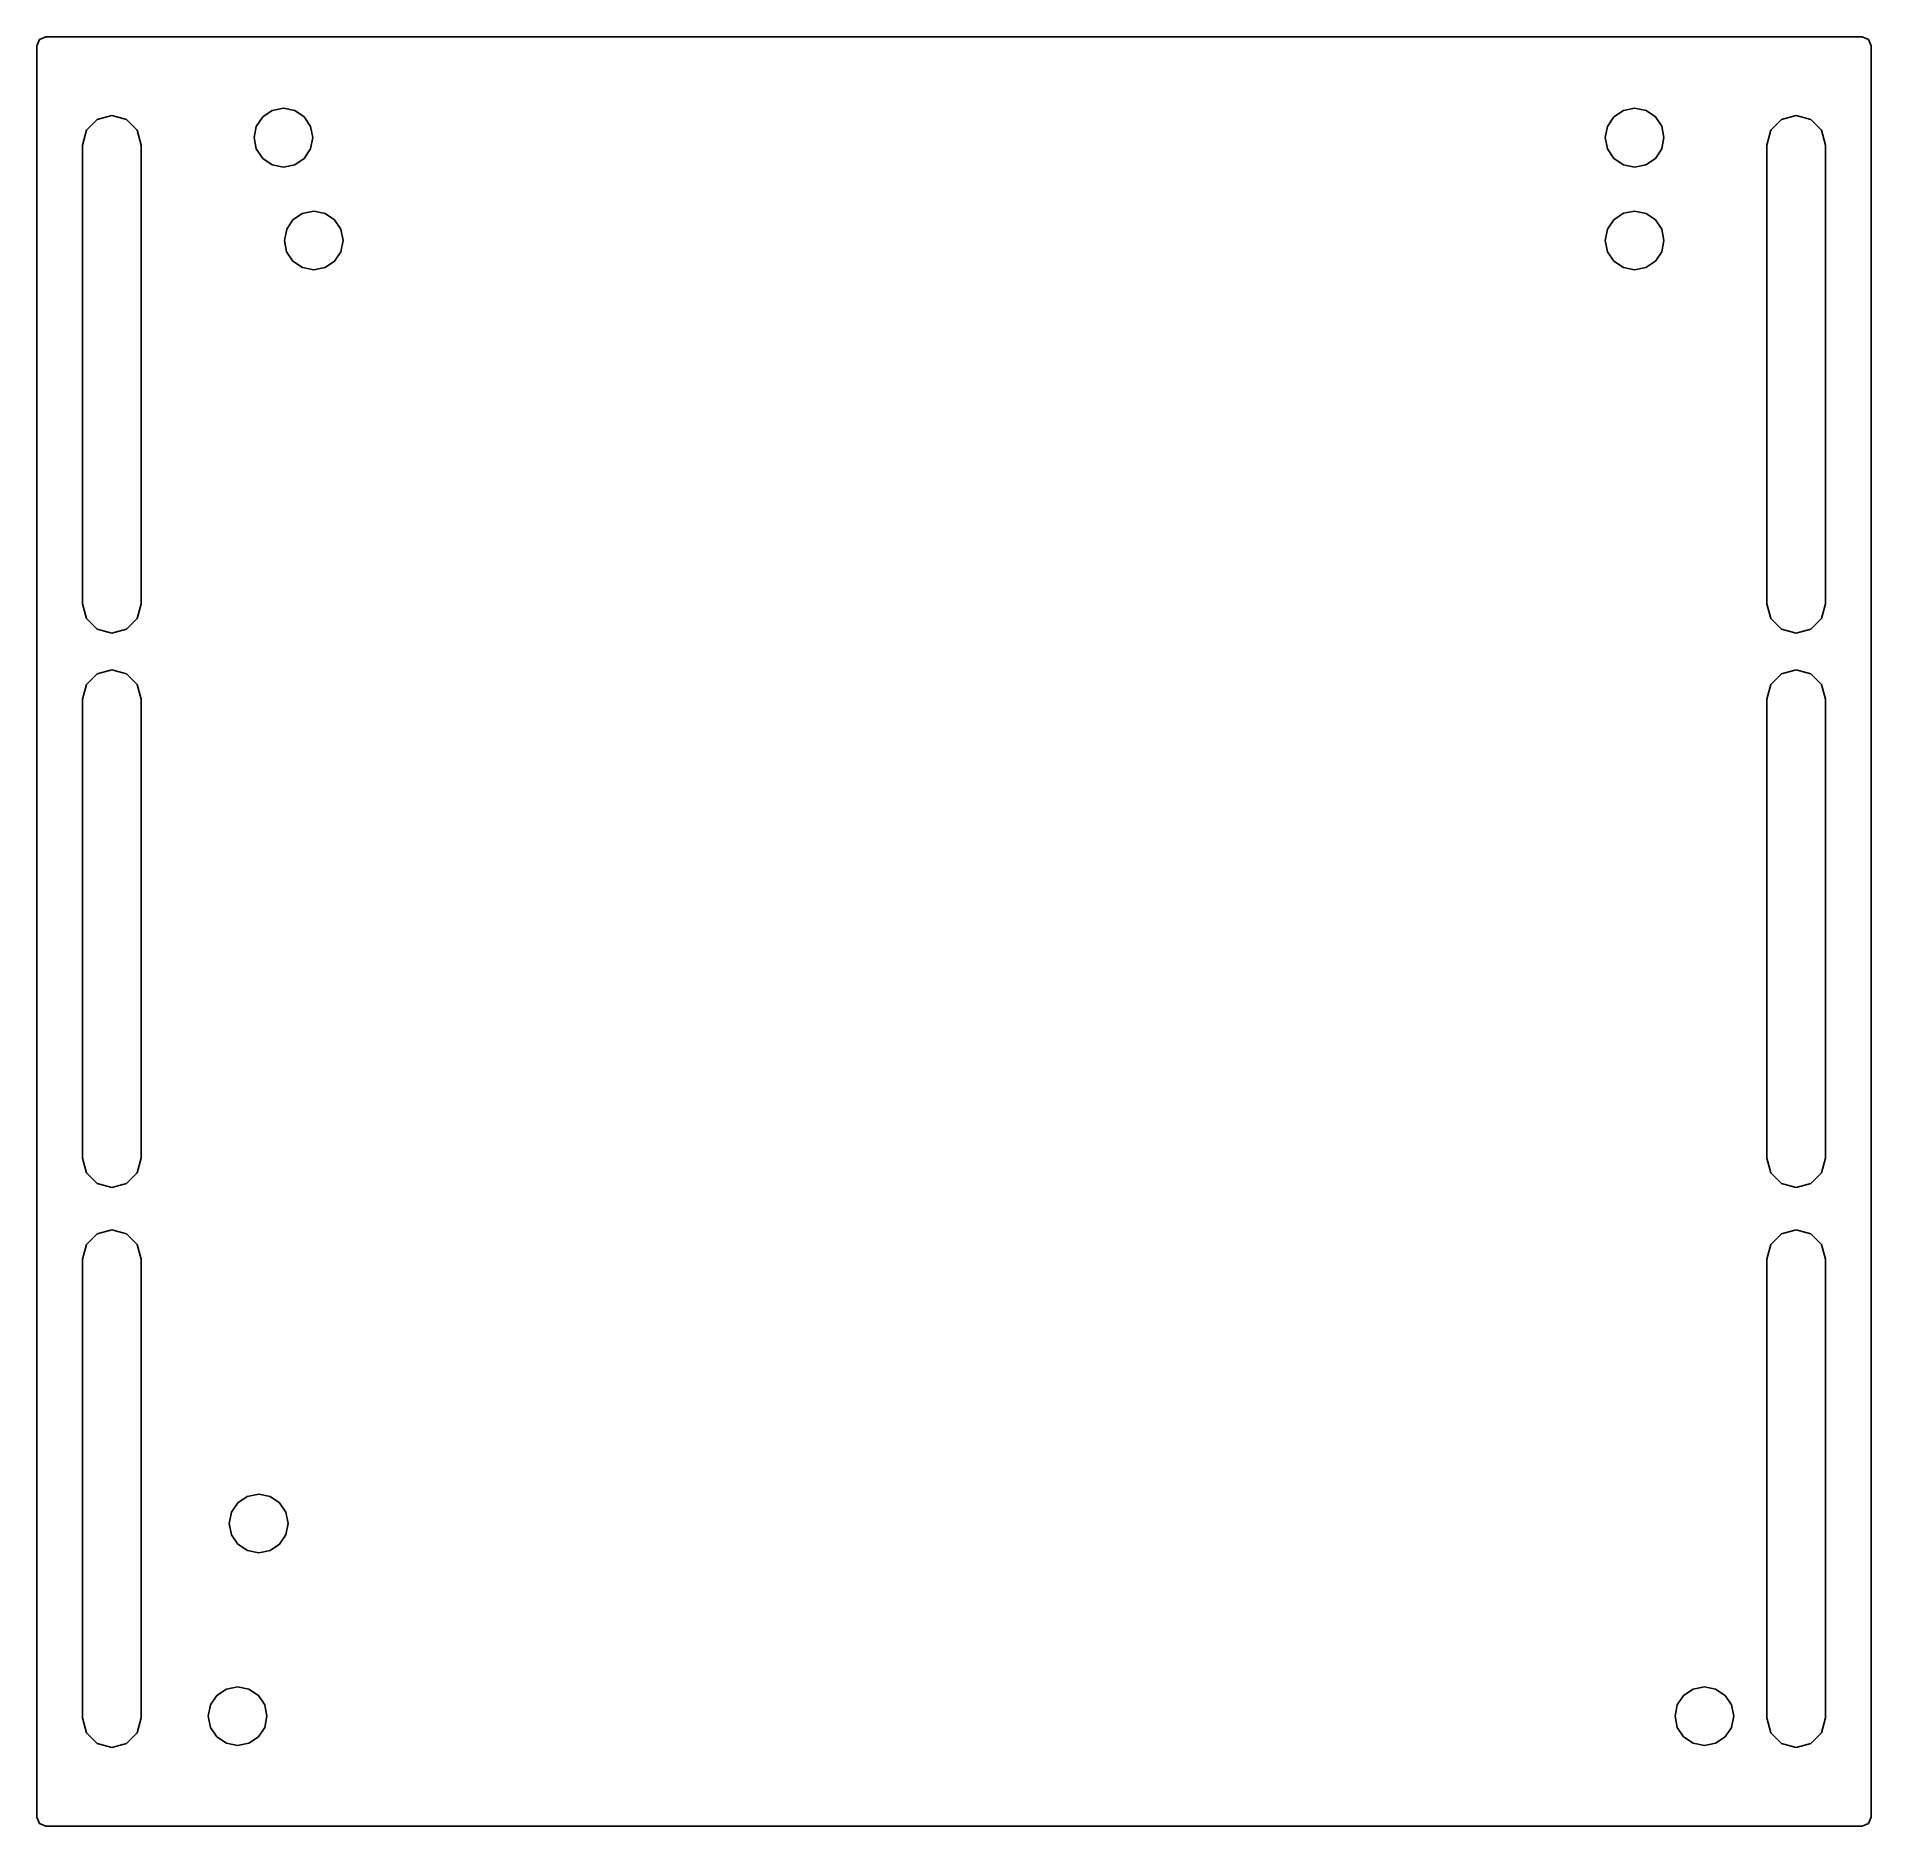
# Model space of a CAD drawing. Extents: x 76 to 176, y 106 to 203.
import ezdxf

# ---------------------------------------------------------------- set-up
doc = ezdxf.new("R2010")
doc.units = 0

msp = doc.modelspace()

# ---------------------------------------------------------------- linework, layer by layer
at = {"layer": 'Layer 1'}
for p, q in [((76.5, 203.007), (76.146447, 202.860553)), ((175.5, 203.007), (76.5, 203.007)), ((175.853553, 202.860553), (175.5, 203.007)), ((76.146447, 202.860553), (76, 202.507)), ((76, 202.507), (76, 106.007)), ((176, 202.507), (175.853553, 202.860553)), ((176, 106.007), (176, 202.507)), ((88.837707, 198.985207), (89.45, 199.107)), ((89.45, 199.107), (90.062293, 198.985207)), ((162.487707, 198.985207), (163.1, 199.107)), ((163.1, 199.107), (163.722792, 198.981264)), ((79.3, 198.492641), (78.714359, 197.907)), ((80.1, 198.707), (79.3, 198.492641)), ((80.9, 198.492641), (80.1, 198.707)), ((81.485641, 197.907), (80.9, 198.492641)), ((87.85, 197.507), (87.971793, 198.119293)), ((87.971793, 198.119293), (88.318629, 198.638371)), ((88.318629, 198.638371), (88.837707, 198.985207)), ((90.062293, 198.985207), (90.581371, 198.638371)), ((90.581371, 198.638371), (90.928207, 198.119293)), ((90.928207, 198.119293), (91.05, 197.507)), ((161.5, 197.507), (161.621793, 198.119293)), ((161.621793, 198.119293), (161.968629, 198.638371)), ((161.968629, 198.638371), (162.487707, 198.985207)), ((163.722792, 198.981264), (164.231371, 198.638371)), ((164.231371, 198.638371), (164.574264, 198.129792)), ((164.574264, 198.129792), (164.7, 197.507)), ((171.1, 198.492641), (170.514359, 197.907)), ((171.9, 198.707), (171.1, 198.492641)), ((172.7, 198.492641), (171.9, 198.707)), ((173.285641, 197.907), (172.7, 198.492641)), ((78.714359, 197.907), (78.5, 197.107)), ((78.5, 197.107), (78.5, 172.107)), ((81.7, 197.107), (81.485641, 197.907)), ((81.7, 197.107), (81.7, 172.107)), ((87.971793, 196.894707), (87.85, 197.507)), ((91.05, 197.507), (90.928207, 196.894707)), ((91.05, 197.507), (91.05, 197.507)), ((161.621793, 196.894707), (161.5, 197.507)), ((164.7, 197.507), (164.578207, 196.894707)), ((164.7, 197.507), (164.7, 197.507)), ((170.514359, 197.907), (170.3, 197.107)), ((170.3, 197.107), (170.3, 172.107)), ((173.5, 197.107), (173.285641, 197.907)), ((173.5, 197.107), (173.5, 172.107)), ((88.318629, 196.375629), (87.971793, 196.894707)), ((88.837707, 196.028793), (88.318629, 196.375629)), ((89.45, 195.907), (88.837707, 196.028793)), ((90.062293, 196.028793), (89.45, 195.907)), ((90.581371, 196.375629), (90.062293, 196.028793)), ((90.928207, 196.894707), (90.581371, 196.375629)), ((161.968629, 196.375629), (161.621793, 196.894707)), ((162.487707, 196.028793), (161.968629, 196.375629)), ((163.1, 195.907), (162.487707, 196.028793)), ((163.712293, 196.028793), (163.1, 195.907)), ((164.231371, 196.375629), (163.712293, 196.028793)), ((164.578207, 196.894707), (164.231371, 196.375629)), ((89.625736, 192.529792), (89.968629, 193.038371)), ((89.968629, 193.038371), (90.477208, 193.381264)), ((90.477208, 193.381264), (91.1, 193.507)), ((91.1, 193.507), (91.722792, 193.381264)), ((91.722792, 193.381264), (92.231371, 193.038371)), ((92.231371, 193.038371), (92.574264, 192.529792)), ((161.621793, 192.519293), (161.968629, 193.038371)), ((161.968629, 193.038371), (162.487707, 193.385207)), ((162.487707, 193.385207), (163.1, 193.507)), ((163.1, 193.507), (163.722792, 193.381264)), ((163.722792, 193.381264), (164.231371, 193.038371)), ((164.231371, 193.038371), (164.574264, 192.529792)), ((89.5, 191.907), (89.625736, 192.529792)), ((92.574264, 192.529792), (92.7, 191.907)), ((161.5, 191.907), (161.621793, 192.519293)), ((164.574264, 192.529792), (164.7, 191.907)), ((89.621793, 191.294707), (89.5, 191.907)), ((89.968629, 190.775629), (89.621793, 191.294707)), ((92.574264, 191.284208), (92.231371, 190.775629)), ((92.7, 191.907), (92.574264, 191.284208)), ((92.7, 191.907), (92.7, 191.907)), ((161.621793, 191.294707), (161.5, 191.907)), ((161.968629, 190.775629), (161.621793, 191.294707)), ((164.578207, 191.294707), (164.231371, 190.775629)), ((164.7, 191.907), (164.578207, 191.294707)), ((164.7, 191.907), (164.7, 191.907)), ((90.487707, 190.428793), (89.968629, 190.775629)), ((91.1, 190.307), (90.487707, 190.428793)), ((91.722792, 190.432736), (91.1, 190.307)), ((92.231371, 190.775629), (91.722792, 190.432736)), ((162.487707, 190.428793), (161.968629, 190.775629)), ((163.1, 190.307), (162.487707, 190.428793)), ((163.712293, 190.428793), (163.1, 190.307)), ((164.231371, 190.775629), (163.712293, 190.428793)), ((78.5, 172.107), (78.714359, 171.307)), ((81.485641, 171.307), (81.7, 172.107)), ((170.3, 172.107), (170.514359, 171.307)), ((173.285641, 171.307), (173.5, 172.107)), ((78.714359, 171.307), (79.3, 170.721359)), ((80.9, 170.721359), (81.485641, 171.307)), ((170.514359, 171.307), (171.1, 170.721359)), ((172.7, 170.721359), (173.285641, 171.307)), ((79.3, 170.721359), (80.1, 170.507)), ((80.1, 170.507), (80.9, 170.721359)), ((171.1, 170.721359), (171.9, 170.507)), ((171.9, 170.507), (172.7, 170.721359)), ((79.3, 168.292641), (78.714359, 167.707)), ((80.1, 168.507), (79.3, 168.292641)), ((80.9, 168.292641), (80.1, 168.507)), ((81.485641, 167.707), (80.9, 168.292641)), ((171.1, 168.292641), (170.514359, 167.707)), ((171.9, 168.507), (171.1, 168.292641)), ((172.7, 168.292641), (171.9, 168.507)), ((173.285641, 167.707), (172.7, 168.292641)), ((78.714359, 167.707), (78.5, 166.907)), ((81.7, 166.907), (81.485641, 167.707)), ((170.514359, 167.707), (170.3, 166.907)), ((173.5, 166.907), (173.285641, 167.707)), ((78.5, 166.907), (78.5, 141.907)), ((81.7, 166.907), (81.7, 141.907)), ((170.3, 166.907), (170.3, 141.907)), ((173.5, 166.907), (173.5, 141.907)), ((78.5, 141.907), (78.714359, 141.107)), ((78.714359, 141.107), (79.3, 140.521359)), ((80.9, 140.521359), (81.485641, 141.107)), ((81.485641, 141.107), (81.7, 141.907)), ((170.3, 141.907), (170.514359, 141.107)), ((170.514359, 141.107), (171.1, 140.521359)), ((172.7, 140.521359), (173.285641, 141.107)), ((173.285641, 141.107), (173.5, 141.907)), ((79.3, 140.521359), (80.1, 140.307)), ((80.1, 140.307), (80.9, 140.521359)), ((171.1, 140.521359), (171.9, 140.307)), ((171.9, 140.307), (172.7, 140.521359)), ((80.1, 138.007), (79.3, 137.792641)), ((80.9, 137.792641), (80.1, 138.007)), ((171.9, 138.007), (171.1, 137.792641)), ((172.7, 137.792641), (171.9, 138.007)), ((78.714359, 137.207), (78.5, 136.407)), ((79.3, 137.792641), (78.714359, 137.207)), ((81.485641, 137.207), (80.9, 137.792641)), ((81.7, 136.407), (81.485641, 137.207)), ((170.514359, 137.207), (170.3, 136.407)), ((171.1, 137.792641), (170.514359, 137.207)), ((173.285641, 137.207), (172.7, 137.792641)), ((173.5, 136.407), (173.285641, 137.207)), ((78.5, 136.407), (78.5, 111.407)), ((81.7, 136.407), (81.7, 111.407)), ((170.3, 136.407), (170.3, 111.407)), ((173.5, 136.407), (173.5, 111.407)), ((86.625736, 122.629792), (86.968629, 123.138371)), ((86.968629, 123.138371), (87.477208, 123.481264)), ((87.477208, 123.481264), (88.1, 123.607)), ((88.1, 123.607), (88.722792, 123.481264)), ((88.722792, 123.481264), (89.231371, 123.138371)), ((89.231371, 123.138371), (89.574264, 122.629792)), ((86.5, 122.007), (86.625736, 122.629792)), ((86.621793, 121.394707), (86.5, 122.007)), ((89.574264, 122.629792), (89.7, 122.007)), ((89.7, 122.007), (89.574264, 121.384208)), ((89.7, 122.007), (89.7, 122.007)), ((86.968629, 120.875629), (86.621793, 121.394707)), ((89.574264, 121.384208), (89.231371, 120.875629)), ((87.487707, 120.528793), (86.968629, 120.875629)), ((88.1, 120.407), (87.487707, 120.528793)), ((88.722792, 120.532736), (88.1, 120.407)), ((89.231371, 120.875629), (88.722792, 120.532736)), ((86.337707, 112.985207), (86.95, 113.107)), ((86.95, 113.107), (87.562293, 112.985207)), ((166.287707, 112.985207), (166.9, 113.107)), ((166.9, 113.107), (167.512293, 112.985207)), ((85.35, 111.507), (85.471793, 112.119293)), ((85.471793, 112.119293), (85.818629, 112.638371)), ((85.818629, 112.638371), (86.337707, 112.985207)), ((87.562293, 112.985207), (88.081371, 112.638371)), ((88.081371, 112.638371), (88.428207, 112.119293)), ((88.428207, 112.119293), (88.55, 111.507)), ((165.3, 111.507), (165.421793, 112.119293)), ((165.421793, 112.119293), (165.768629, 112.638371)), ((165.768629, 112.638371), (166.287707, 112.985207)), ((167.512293, 112.985207), (168.031371, 112.638371)), ((168.031371, 112.638371), (168.378207, 112.119293)), ((168.378207, 112.119293), (168.5, 111.507)), ((78.5, 111.407), (78.714359, 110.607)), ((81.485641, 110.607), (81.7, 111.407)), ((85.471793, 110.894707), (85.35, 111.507)), ((88.55, 111.507), (88.428207, 110.894707)), ((88.55, 111.507), (88.55, 111.507)), ((165.421793, 110.894707), (165.3, 111.507)), ((168.5, 111.507), (168.378207, 110.894707)), ((168.5, 111.507), (168.5, 111.507)), ((170.3, 111.407), (170.514359, 110.607)), ((173.285641, 110.607), (173.5, 111.407)), ((78.714359, 110.607), (79.3, 110.021359)), ((79.3, 110.021359), (80.1, 109.807)), ((80.1, 109.807), (80.9, 110.021359)), ((80.9, 110.021359), (81.485641, 110.607)), ((85.818629, 110.375629), (85.471793, 110.894707)), ((86.337707, 110.028793), (85.818629, 110.375629)), ((86.95, 109.907), (86.337707, 110.028793)), ((87.562293, 110.028793), (86.95, 109.907)), ((88.081371, 110.375629), (87.562293, 110.028793)), ((88.428207, 110.894707), (88.081371, 110.375629)), ((165.768629, 110.375629), (165.421793, 110.894707)), ((166.287707, 110.028793), (165.768629, 110.375629)), ((166.9, 109.907), (166.287707, 110.028793)), ((167.512293, 110.028793), (166.9, 109.907)), ((168.031371, 110.375629), (167.512293, 110.028793)), ((168.378207, 110.894707), (168.031371, 110.375629)), ((170.514359, 110.607), (171.1, 110.021359)), ((171.1, 110.021359), (171.9, 109.807)), ((171.9, 109.807), (172.7, 110.021359)), ((172.7, 110.021359), (173.285641, 110.607)), ((76, 106.007), (76.146447, 105.653447)), ((175.853553, 105.653447), (176, 106.007)), ((76.146447, 105.653447), (76.5, 105.507)), ((76.5, 105.507), (175.5, 105.507)), ((175.5, 105.507), (175.853553, 105.653447))]:
    msp.add_line(p, q, dxfattribs=at)

doc.saveas('drawing.dxf')
